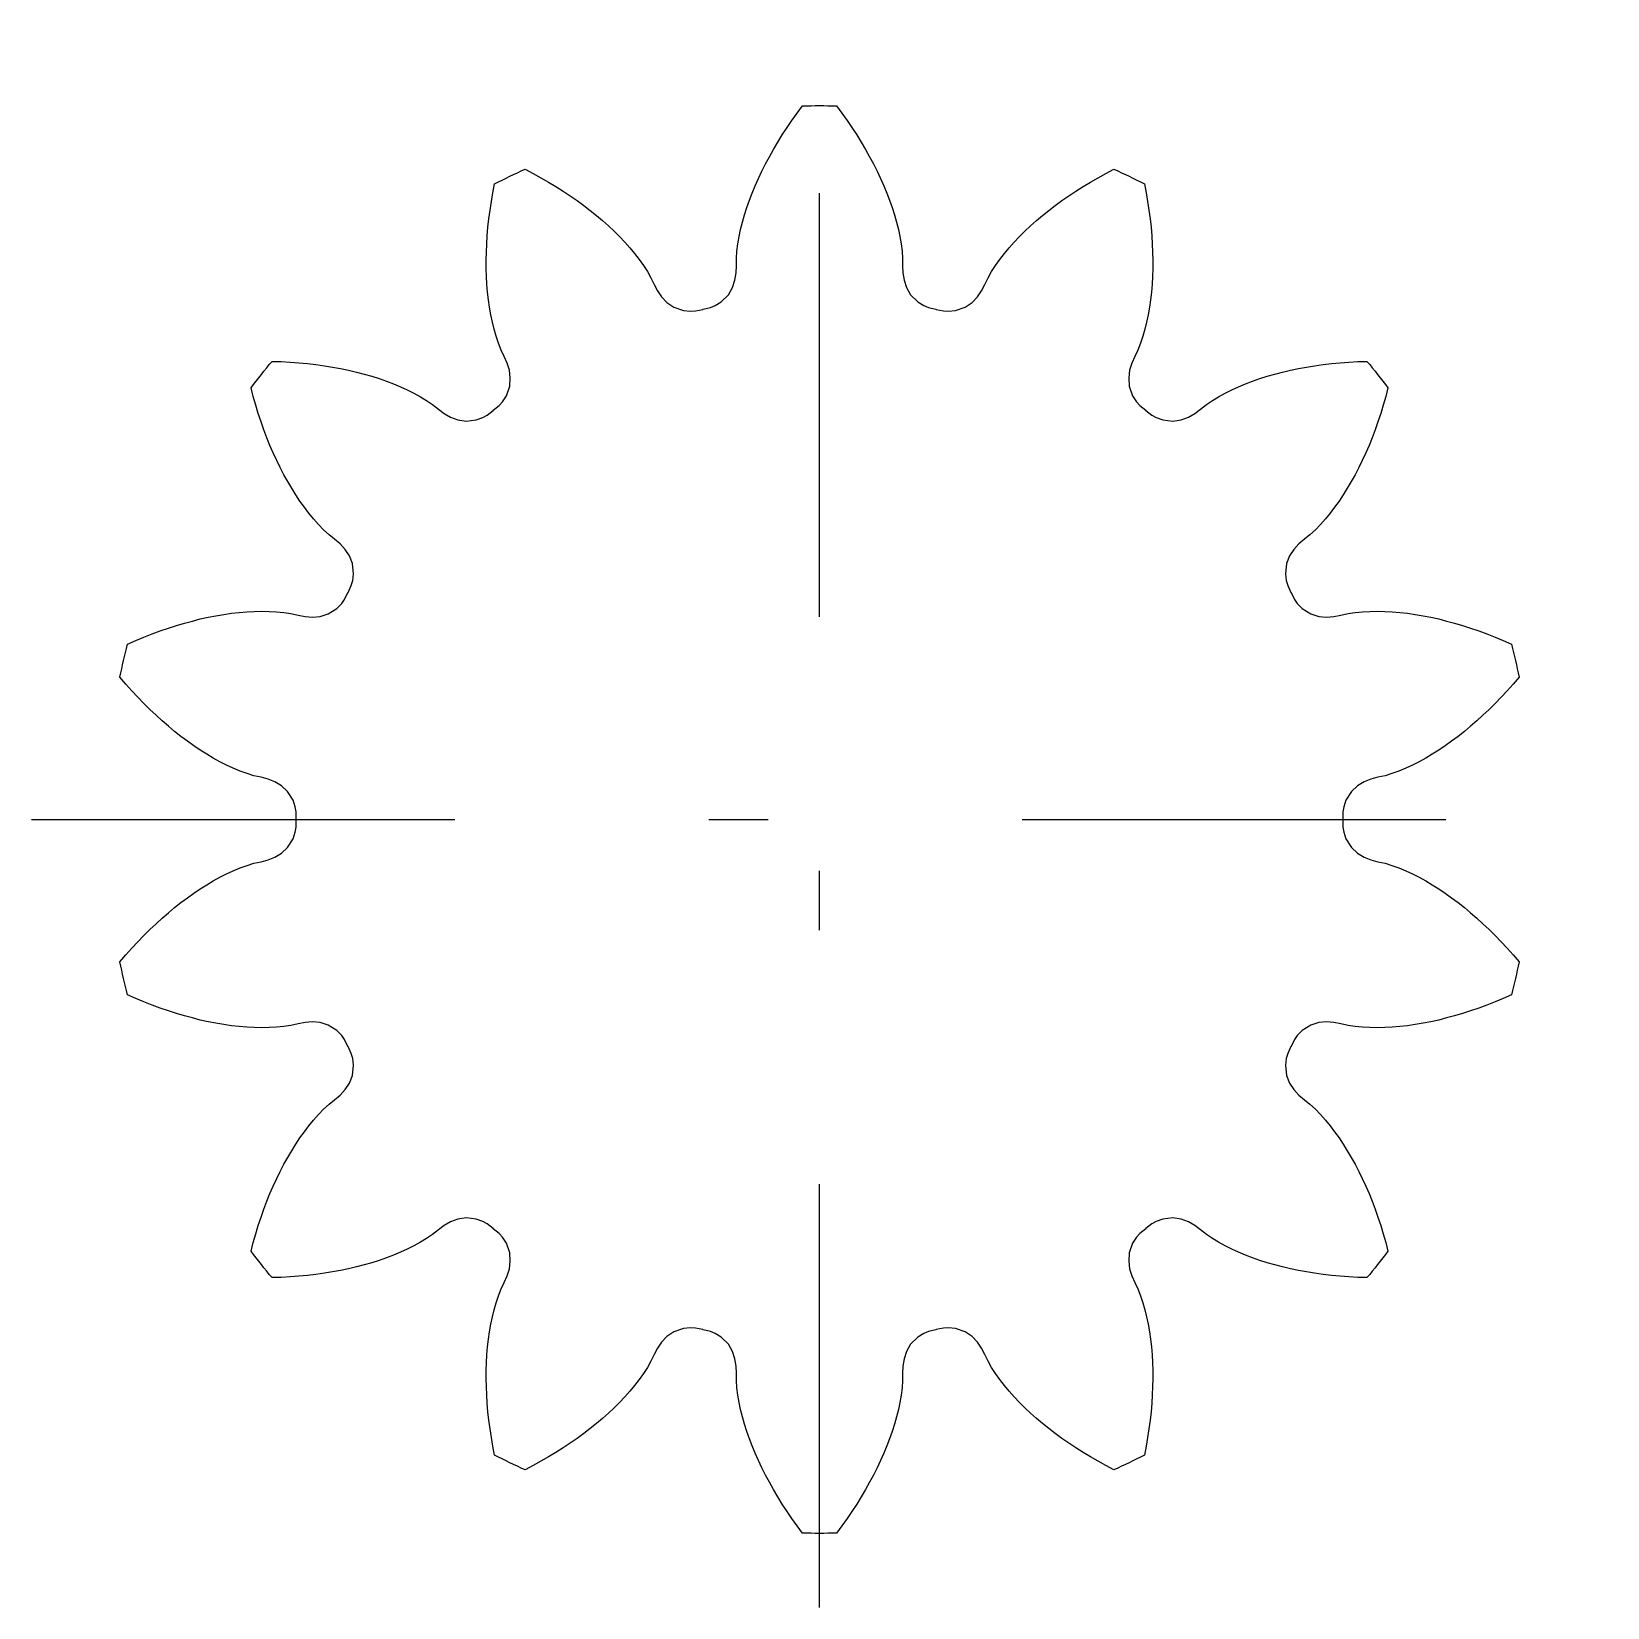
# Model space of a CAD drawing. Header units: metres. Extents: x -9.3 to 9.3, y -9.3 to 9.3.
import ezdxf

# ---------------------------------------------------------------- set-up
doc = ezdxf.new("R2010")
doc.units = ezdxf.units.M
doc.linetypes.add('MTC_DASHDOT', pattern=[11.7, 5, -3, 0.7, -3])
doc.linetypes.add('MTC_SOLID', pattern=[0])
doc.layers.add('MTC_AXIS', color=1, linetype='MTC_DASHDOT')
doc.layers.add('MTC_OUTLINE', color=7, linetype='MTC_SOLID')

msp = doc.modelspace()

# ---------------------------------------------------------------- linework, layer by layer
at = {"layer": 'MTC_AXIS'}
for p, q in [((0, -9.305), (0, 9.305)), ((-9.305, 0), (9.305, 0))]:
    msp.add_line(p, q, dxfattribs=at)
at = {"layer": 'MTC_OUTLINE'}
for p, q in [((-0.263, 8.342), (-0.199, 8.428)), ((-0.199, 8.428), (-0.149, 8.429)), ((-0.149, 8.429), (-0.1, 8.429)), ((-0.1, 8.429), (-0.05, 8.43)), ((-0.05, 8.43), (0, 8.43)), ((0, 8.43), (0.05, 8.43)), ((0.05, 8.43), (0.1, 8.429)), ((0.1, 8.429), (0.149, 8.429)), ((0.149, 8.429), (0.199, 8.428)), ((0.199, 8.428), (0.263, 8.342)), ((-0.383, 8.17), (-0.325, 8.256)), ((-0.325, 8.256), (-0.263, 8.342)), ((0.263, 8.342), (0.325, 8.256)), ((0.325, 8.256), (0.383, 8.17)), ((-0.493, 7.999), (-0.439, 8.084)), ((-0.439, 8.084), (-0.383, 8.17)), ((0.383, 8.17), (0.439, 8.084)), ((0.439, 8.084), (0.493, 7.999)), ((-0.638, 7.741), (-0.592, 7.827)), ((-0.592, 7.827), (-0.544, 7.913)), ((-0.544, 7.913), (-0.493, 7.999)), ((0.493, 7.999), (0.544, 7.913)), ((0.544, 7.913), (0.592, 7.827)), ((0.592, 7.827), (0.638, 7.741)), ((-3.613, 7.617), (-3.568, 7.638)), ((-3.568, 7.638), (-3.523, 7.659)), ((-3.523, 7.659), (-3.477, 7.679)), ((-3.477, 7.679), (-3.382, 7.63)), ((-0.722, 7.57), (-0.681, 7.655)), ((-0.681, 7.655), (-0.638, 7.741)), ((0.638, 7.741), (0.681, 7.655)), ((0.681, 7.655), (0.722, 7.57)), ((3.382, 7.63), (3.477, 7.679)), ((3.477, 7.679), (3.523, 7.659)), ((3.523, 7.659), (3.568, 7.638)), ((3.568, 7.638), (3.613, 7.617)), ((-3.857, 7.402), (-3.836, 7.507)), ((-3.836, 7.507), (-3.792, 7.529)), ((-3.792, 7.529), (-3.747, 7.551)), ((-3.747, 7.551), (-3.702, 7.573)), ((-3.702, 7.573), (-3.658, 7.595)), ((-3.658, 7.595), (-3.613, 7.617)), ((-3.382, 7.63), (-3.29, 7.579)), ((-3.29, 7.579), (-3.2, 7.527)), ((-3.2, 7.527), (-3.112, 7.474)), ((-3.112, 7.474), (-3.026, 7.42)), ((-0.795, 7.398), (-0.76, 7.484)), ((-0.76, 7.484), (-0.722, 7.57)), ((0.722, 7.57), (0.76, 7.484)), ((0.76, 7.484), (0.795, 7.398)), ((3.026, 7.42), (3.112, 7.474)), ((3.112, 7.474), (3.2, 7.527)), ((3.2, 7.527), (3.29, 7.579)), ((3.29, 7.579), (3.382, 7.63)), ((3.613, 7.617), (3.658, 7.595)), ((3.658, 7.595), (3.702, 7.573)), ((3.702, 7.573), (3.747, 7.551)), ((3.747, 7.551), (3.792, 7.529)), ((3.792, 7.529), (3.836, 7.507)), ((3.836, 7.507), (3.857, 7.402)), ((-3.89, 7.195), (-3.875, 7.298)), ((-3.875, 7.298), (-3.857, 7.402)), ((-3.026, 7.42), (-2.943, 7.365)), ((-2.943, 7.365), (-2.863, 7.309)), ((-2.863, 7.309), (-2.784, 7.251)), ((-0.858, 7.226), (-0.828, 7.312)), ((-0.828, 7.312), (-0.795, 7.398)), ((0.795, 7.398), (0.828, 7.312)), ((0.828, 7.312), (0.858, 7.226)), ((2.784, 7.251), (2.863, 7.309)), ((2.863, 7.309), (2.943, 7.365)), ((2.943, 7.365), (3.026, 7.42)), ((3.857, 7.402), (3.875, 7.298)), ((3.875, 7.298), (3.89, 7.195)), ((-3.915, 6.993), (-3.904, 7.093)), ((-3.904, 7.093), (-3.89, 7.195)), ((-2.784, 7.251), (-2.708, 7.193)), ((-2.708, 7.193), (-2.634, 7.133)), ((-2.634, 7.133), (-2.562, 7.072)), ((-2.562, 7.072), (-2.493, 7.01)), ((-0.91, 7.055), (-0.886, 7.141)), ((-0.886, 7.141), (-0.858, 7.226)), ((0.858, 7.226), (0.886, 7.141)), ((0.886, 7.141), (0.91, 7.055)), ((2.493, 7.01), (2.562, 7.072)), ((2.562, 7.072), (2.634, 7.133)), ((2.634, 7.133), (2.708, 7.193)), ((2.708, 7.193), (2.784, 7.251)), ((3.89, 7.195), (3.904, 7.093)), ((3.904, 7.093), (3.915, 6.993)), ((-3.929, 6.795), (-3.923, 6.893)), ((-3.923, 6.893), (-3.915, 6.993)), ((-2.493, 7.01), (-2.426, 6.947)), ((-2.426, 6.947), (-2.362, 6.883)), ((-0.95, 6.883), (-0.932, 6.969)), ((-0.932, 6.969), (-0.91, 7.055)), ((0.91, 7.055), (0.932, 6.969)), ((0.932, 6.969), (0.95, 6.883)), ((2.362, 6.883), (2.426, 6.947)), ((2.426, 6.947), (2.493, 7.01)), ((3.915, 6.993), (3.923, 6.893)), ((3.923, 6.893), (3.929, 6.795)), ((-3.933, 6.698), (-3.929, 6.795)), ((-2.362, 6.883), (-2.3, 6.818)), ((-2.3, 6.818), (-2.241, 6.751)), ((-2.241, 6.751), (-2.184, 6.683)), ((-0.982, 6.626), (-0.976, 6.712)), ((-0.976, 6.712), (-0.965, 6.797)), ((-0.965, 6.797), (-0.95, 6.883)), ((0.95, 6.883), (0.965, 6.797)), ((0.965, 6.797), (0.976, 6.712)), ((0.976, 6.712), (0.982, 6.626)), ((2.184, 6.683), (2.241, 6.751)), ((2.241, 6.751), (2.3, 6.818)), ((2.3, 6.818), (2.362, 6.883)), ((3.929, 6.795), (3.933, 6.698)), ((-3.935, 6.602), (-3.933, 6.698)), ((-3.935, 6.507), (-3.935, 6.602)), ((-2.184, 6.683), (-2.13, 6.614)), ((-2.13, 6.614), (-2.08, 6.543)), ((-2.08, 6.543), (-2.033, 6.47)), ((-0.985, 6.454), (-0.982, 6.54)), ((-0.982, 6.54), (-0.982, 6.626)), ((0.982, 6.626), (0.982, 6.54)), ((0.982, 6.54), (0.985, 6.454)), ((2.033, 6.47), (2.08, 6.543)), ((2.08, 6.543), (2.13, 6.614)), ((2.13, 6.614), (2.184, 6.683)), ((3.933, 6.698), (3.935, 6.602)), ((3.935, 6.602), (3.935, 6.507)), ((-3.932, 6.413), (-3.935, 6.507)), ((-3.927, 6.32), (-3.932, 6.413)), ((-2.033, 6.47), (-1.99, 6.396)), ((-1.99, 6.396), (-1.952, 6.318)), ((-1.027, 6.282), (-0.998, 6.368)), ((-0.998, 6.368), (-0.985, 6.454)), ((0.985, 6.454), (0.998, 6.368)), ((0.998, 6.368), (1.027, 6.282)), ((1.952, 6.318), (1.99, 6.396)), ((1.99, 6.396), (2.033, 6.47)), ((3.932, 6.413), (3.927, 6.32)), ((3.935, 6.507), (3.932, 6.413)), ((-3.919, 6.229), (-3.927, 6.32)), ((-3.909, 6.138), (-3.919, 6.229)), ((-1.952, 6.318), (-1.913, 6.242)), ((-1.913, 6.242), (-1.864, 6.171)), ((-1.864, 6.171), (-1.801, 6.106)), ((-1.161, 6.111), (-1.076, 6.197)), ((-1.076, 6.197), (-1.027, 6.282)), ((1.027, 6.282), (1.076, 6.197)), ((1.076, 6.197), (1.161, 6.111)), ((1.801, 6.106), (1.864, 6.171)), ((1.864, 6.171), (1.913, 6.242)), ((1.913, 6.242), (1.952, 6.318)), ((3.919, 6.229), (3.909, 6.138)), ((3.927, 6.32), (3.919, 6.229)), ((-3.896, 6.049), (-3.909, 6.138)), ((-3.881, 5.961), (-3.896, 6.049)), ((-3.863, 5.874), (-3.881, 5.961)), ((-1.801, 6.106), (-1.719, 6.05)), ((-1.719, 6.05), (-1.606, 6.009)), ((-1.606, 6.009), (-1.523, 6.001)), ((-1.523, 6.001), (-1.465, 6.006)), ((-1.465, 6.006), (-1.376, 6.024)), ((-1.376, 6.024), (-1.374, 6.025)), ((-1.374, 6.025), (-1.286, 6.047)), ((-1.286, 6.047), (-1.231, 6.068)), ((-1.231, 6.068), (-1.161, 6.111)), ((1.161, 6.111), (1.231, 6.068)), ((1.231, 6.068), (1.286, 6.047)), ((1.286, 6.047), (1.374, 6.025)), ((1.374, 6.025), (1.376, 6.024)), ((1.376, 6.024), (1.465, 6.006)), ((1.465, 6.006), (1.523, 6.001)), ((1.523, 6.001), (1.606, 6.009)), ((1.606, 6.009), (1.719, 6.05)), ((1.719, 6.05), (1.801, 6.106)), ((3.881, 5.961), (3.863, 5.874)), ((3.896, 6.049), (3.881, 5.961)), ((3.909, 6.138), (3.896, 6.049)), ((-3.842, 5.789), (-3.863, 5.874)), ((-3.819, 5.706), (-3.842, 5.789)), ((3.842, 5.789), (3.819, 5.706)), ((3.863, 5.874), (3.842, 5.789)), ((-3.791, 5.623), (-3.819, 5.706)), ((-3.76, 5.543), (-3.791, 5.623)), ((3.791, 5.623), (3.76, 5.543)), ((3.819, 5.706), (3.791, 5.623)), ((-6.497, 5.372), (-6.465, 5.41)), ((-6.465, 5.41), (-6.358, 5.407)), ((-6.358, 5.407), (-6.252, 5.401)), ((-6.252, 5.401), (-6.149, 5.394)), ((-3.723, 5.466), (-3.76, 5.543)), ((-3.687, 5.388), (-3.723, 5.466)), ((3.723, 5.466), (3.687, 5.388)), ((3.76, 5.543), (3.723, 5.466)), ((6.149, 5.394), (6.252, 5.401)), ((6.252, 5.401), (6.358, 5.407)), ((6.358, 5.407), (6.465, 5.41)), ((6.465, 5.41), (6.497, 5.372)), ((-6.652, 5.178), (-6.622, 5.217)), ((-6.622, 5.217), (-6.591, 5.256)), ((-6.591, 5.256), (-6.56, 5.295)), ((-6.56, 5.295), (-6.528, 5.333)), ((-6.528, 5.333), (-6.497, 5.372)), ((-6.149, 5.394), (-6.047, 5.384)), ((-6.047, 5.384), (-5.946, 5.372)), ((-5.946, 5.372), (-5.847, 5.359)), ((-5.847, 5.359), (-5.75, 5.343)), ((-5.75, 5.343), (-5.655, 5.325)), ((-5.655, 5.325), (-5.561, 5.306)), ((-5.561, 5.306), (-5.468, 5.284)), ((-5.468, 5.284), (-5.377, 5.26)), ((-5.377, 5.26), (-5.288, 5.234)), ((-5.288, 5.234), (-5.2, 5.207)), ((-3.662, 5.305), (-3.687, 5.388)), ((-3.651, 5.215), (-3.662, 5.305)), ((-3.658, 5.116), (-3.651, 5.215)), ((3.662, 5.305), (3.651, 5.215)), ((3.651, 5.215), (3.658, 5.116)), ((3.687, 5.388), (3.662, 5.305)), ((5.2, 5.207), (5.288, 5.234)), ((5.288, 5.234), (5.377, 5.26)), ((5.377, 5.26), (5.468, 5.284)), ((5.468, 5.284), (5.561, 5.306)), ((5.561, 5.306), (5.655, 5.325)), ((5.655, 5.325), (5.75, 5.343)), ((5.75, 5.343), (5.847, 5.359)), ((5.847, 5.359), (5.946, 5.372)), ((5.946, 5.372), (6.047, 5.384)), ((6.047, 5.384), (6.149, 5.394)), ((6.497, 5.372), (6.528, 5.333)), ((6.528, 5.333), (6.56, 5.295)), ((6.56, 5.295), (6.591, 5.256)), ((6.591, 5.256), (6.622, 5.217)), ((6.622, 5.217), (6.652, 5.178)), ((-6.713, 5.099), (-6.683, 5.138)), ((-6.686, 4.995), (-6.713, 5.099)), ((-6.683, 5.138), (-6.652, 5.178)), ((-5.2, 5.207), (-5.115, 5.177)), ((-5.115, 5.177), (-5.03, 5.145)), ((-5.03, 5.145), (-4.948, 5.11)), ((-4.948, 5.11), (-4.868, 5.074)), ((-4.868, 5.074), (-4.789, 5.034)), ((-4.789, 5.034), (-4.713, 4.992)), ((-3.697, 5.002), (-3.658, 5.116)), ((3.658, 5.116), (3.697, 5.002)), ((4.713, 4.992), (4.789, 5.034)), ((4.789, 5.034), (4.868, 5.074)), ((4.868, 5.074), (4.948, 5.11)), ((4.948, 5.11), (5.03, 5.145)), ((5.03, 5.145), (5.115, 5.177)), ((5.115, 5.177), (5.2, 5.207)), ((6.652, 5.178), (6.683, 5.138)), ((6.683, 5.138), (6.713, 5.099)), ((6.713, 5.099), (6.686, 4.995)), ((-6.657, 4.894), (-6.686, 4.995)), ((-6.627, 4.794), (-6.657, 4.894)), ((-4.713, 4.992), (-4.639, 4.947)), ((-4.639, 4.947), (-4.568, 4.899)), ((-4.568, 4.899), (-4.501, 4.846)), ((-4.501, 4.846), (-4.432, 4.794)), ((-3.852, 4.832), (-3.782, 4.89)), ((-3.782, 4.89), (-3.742, 4.933)), ((-3.742, 4.933), (-3.697, 5.002)), ((3.697, 5.002), (3.742, 4.933)), ((3.742, 4.933), (3.782, 4.89)), ((3.782, 4.89), (3.852, 4.832)), ((4.432, 4.794), (4.501, 4.846)), ((4.501, 4.846), (4.568, 4.899)), ((4.568, 4.899), (4.639, 4.947)), ((4.639, 4.947), (4.713, 4.992)), ((6.657, 4.894), (6.627, 4.794)), ((6.686, 4.995), (6.657, 4.894)), ((-6.595, 4.697), (-6.627, 4.794)), ((-6.561, 4.602), (-6.595, 4.697)), ((-4.432, 4.794), (-4.357, 4.751)), ((-4.357, 4.751), (-4.272, 4.72)), ((-4.272, 4.72), (-4.174, 4.705)), ((-4.174, 4.705), (-4.054, 4.718)), ((-4.054, 4.718), (-3.976, 4.746)), ((-3.976, 4.746), (-3.925, 4.775)), ((-3.925, 4.775), (-3.854, 4.831)), ((-3.854, 4.831), (-3.852, 4.832)), ((3.852, 4.832), (3.854, 4.831)), ((3.854, 4.831), (3.925, 4.775)), ((3.925, 4.775), (3.976, 4.746)), ((3.976, 4.746), (4.054, 4.718)), ((4.054, 4.718), (4.174, 4.705)), ((4.174, 4.705), (4.272, 4.72)), ((4.272, 4.72), (4.357, 4.751)), ((4.357, 4.751), (4.432, 4.794)), ((6.595, 4.697), (6.561, 4.602)), ((6.627, 4.794), (6.595, 4.697)), ((-6.525, 4.508), (-6.561, 4.602)), ((-6.489, 4.417), (-6.525, 4.508)), ((6.525, 4.508), (6.489, 4.417)), ((6.561, 4.602), (6.525, 4.508)), ((-6.45, 4.328), (-6.489, 4.417)), ((-6.41, 4.241), (-6.45, 4.328)), ((6.45, 4.328), (6.41, 4.241)), ((6.489, 4.417), (6.45, 4.328)), ((-6.368, 4.155), (-6.41, 4.241)), ((-6.325, 4.072), (-6.368, 4.155)), ((6.368, 4.155), (6.325, 4.072)), ((6.41, 4.241), (6.368, 4.155)), ((-6.28, 3.991), (-6.325, 4.072)), ((-6.233, 3.911), (-6.28, 3.991)), ((-6.185, 3.834), (-6.233, 3.911)), ((6.233, 3.911), (6.185, 3.834)), ((6.28, 3.991), (6.233, 3.911)), ((6.325, 4.072), (6.28, 3.991)), ((-6.135, 3.759), (-6.185, 3.834)), ((-6.083, 3.687), (-6.135, 3.759)), ((6.135, 3.759), (6.083, 3.687)), ((6.185, 3.834), (6.135, 3.759)), ((-6.03, 3.617), (-6.083, 3.687)), ((-5.974, 3.549), (-6.03, 3.617)), ((-5.916, 3.484), (-5.974, 3.549)), ((5.974, 3.549), (5.916, 3.484)), ((6.03, 3.617), (5.974, 3.549)), ((6.083, 3.687), (6.03, 3.617)), ((-5.856, 3.422), (-5.916, 3.484)), ((-5.792, 3.363), (-5.856, 3.422)), ((-5.726, 3.31), (-5.792, 3.363)), ((5.792, 3.363), (5.726, 3.31)), ((5.856, 3.422), (5.792, 3.363)), ((5.916, 3.484), (5.856, 3.422)), ((-5.66, 3.254), (-5.726, 3.31)), ((-5.601, 3.19), (-5.66, 3.254)), ((-5.552, 3.114), (-5.601, 3.19)), ((5.601, 3.19), (5.552, 3.114)), ((5.66, 3.254), (5.601, 3.19)), ((5.726, 3.31), (5.66, 3.254)), ((-5.516, 3.022), (-5.552, 3.114)), ((-5.501, 2.902), (-5.516, 3.022)), ((5.516, 3.022), (5.501, 2.902)), ((5.552, 3.114), (5.516, 3.022)), ((-5.529, 2.764), (-5.512, 2.821)), ((-5.512, 2.821), (-5.501, 2.902)), ((5.501, 2.902), (5.512, 2.821)), ((5.512, 2.821), (5.529, 2.764)), ((-5.609, 2.599), (-5.568, 2.68)), ((-5.568, 2.68), (-5.567, 2.682)), ((-5.567, 2.682), (-5.529, 2.764)), ((5.529, 2.764), (5.567, 2.682)), ((5.567, 2.682), (5.568, 2.68)), ((5.568, 2.68), (5.609, 2.599)), ((-7.127, 2.406), (-7.035, 2.422)), ((-7.035, 2.422), (-6.945, 2.435)), ((-6.945, 2.435), (-6.854, 2.445)), ((-6.854, 2.445), (-6.764, 2.453)), ((-6.764, 2.453), (-6.675, 2.457)), ((-6.675, 2.457), (-6.587, 2.459)), ((-6.587, 2.459), (-6.499, 2.458)), ((-6.499, 2.458), (-6.412, 2.453)), ((-6.412, 2.453), (-6.326, 2.445)), ((-6.326, 2.445), (-6.241, 2.432)), ((-6.241, 2.432), (-6.157, 2.413)), ((-5.897, 2.399), (-5.802, 2.428)), ((-5.802, 2.428), (-5.699, 2.492)), ((-5.699, 2.492), (-5.642, 2.551)), ((-5.642, 2.551), (-5.609, 2.599)), ((5.609, 2.599), (5.642, 2.551)), ((5.642, 2.551), (5.699, 2.492)), ((5.699, 2.492), (5.802, 2.428)), ((5.802, 2.428), (5.897, 2.399)), ((6.157, 2.413), (6.241, 2.432)), ((6.241, 2.432), (6.326, 2.445)), ((6.326, 2.445), (6.412, 2.453)), ((6.412, 2.453), (6.499, 2.458)), ((6.499, 2.458), (6.587, 2.459)), ((6.587, 2.459), (6.675, 2.457)), ((6.675, 2.457), (6.764, 2.453)), ((6.764, 2.453), (6.854, 2.445)), ((6.854, 2.445), (6.945, 2.435)), ((6.945, 2.435), (7.035, 2.422)), ((7.035, 2.422), (7.127, 2.406)), ((-7.784, 2.227), (-7.688, 2.26)), ((-7.688, 2.26), (-7.593, 2.291)), ((-7.593, 2.291), (-7.499, 2.319)), ((-7.499, 2.319), (-7.405, 2.344)), ((-7.405, 2.344), (-7.312, 2.368)), ((-7.312, 2.368), (-7.219, 2.388)), ((-7.219, 2.388), (-7.127, 2.406)), ((-6.157, 2.413), (-6.073, 2.396)), ((-6.073, 2.396), (-5.987, 2.39)), ((-5.987, 2.39), (-5.897, 2.399)), ((5.897, 2.399), (5.987, 2.39)), ((5.987, 2.39), (6.073, 2.396)), ((6.073, 2.396), (6.157, 2.413)), ((7.127, 2.406), (7.219, 2.388)), ((7.219, 2.388), (7.312, 2.368)), ((7.312, 2.368), (7.405, 2.344)), ((7.405, 2.344), (7.499, 2.319)), ((7.499, 2.319), (7.593, 2.291)), ((7.593, 2.291), (7.688, 2.26)), ((7.688, 2.26), (7.784, 2.227)), ((-8.184, 2.021), (-8.172, 2.069)), ((-8.172, 2.069), (-8.074, 2.113)), ((-8.074, 2.113), (-7.977, 2.154)), ((-7.977, 2.154), (-7.88, 2.192)), ((-7.88, 2.192), (-7.784, 2.227)), ((7.784, 2.227), (7.88, 2.192)), ((7.88, 2.192), (7.977, 2.154)), ((7.977, 2.154), (8.074, 2.113)), ((8.074, 2.113), (8.172, 2.069)), ((8.172, 2.069), (8.184, 2.021)), ((-8.23, 1.827), (-8.219, 1.876)), ((-8.219, 1.876), (-8.207, 1.924)), ((-8.207, 1.924), (-8.196, 1.973)), ((-8.196, 1.973), (-8.184, 2.021)), ((8.184, 2.021), (8.196, 1.973)), ((8.196, 1.973), (8.207, 1.924)), ((8.207, 1.924), (8.219, 1.876)), ((8.219, 1.876), (8.23, 1.827)), ((-8.261, 1.681), (-8.251, 1.73)), ((-8.191, 1.6), (-8.261, 1.681)), ((-8.251, 1.73), (-8.24, 1.779)), ((-8.24, 1.779), (-8.23, 1.827)), ((8.261, 1.681), (8.191, 1.6)), ((8.23, 1.827), (8.24, 1.779)), ((8.24, 1.779), (8.251, 1.73)), ((8.251, 1.73), (8.261, 1.681)), ((-8.121, 1.521), (-8.191, 1.6)), ((-8.051, 1.444), (-8.121, 1.521)), ((8.121, 1.521), (8.051, 1.444)), ((8.191, 1.6), (8.121, 1.521)), ((-7.979, 1.371), (-8.051, 1.444)), ((-7.908, 1.299), (-7.979, 1.371)), ((7.979, 1.371), (7.908, 1.299)), ((8.051, 1.444), (7.979, 1.371)), ((-7.835, 1.231), (-7.908, 1.299)), ((-7.763, 1.164), (-7.835, 1.231)), ((-7.689, 1.101), (-7.763, 1.164)), ((7.763, 1.164), (7.689, 1.101)), ((7.835, 1.231), (7.763, 1.164)), ((7.908, 1.299), (7.835, 1.231)), ((-7.615, 1.039), (-7.689, 1.101)), ((-7.54, 0.981), (-7.615, 1.039)), ((-7.465, 0.924), (-7.54, 0.981)), ((7.54, 0.981), (7.465, 0.924)), ((7.615, 1.039), (7.54, 0.981)), ((7.689, 1.101), (7.615, 1.039)), ((-7.389, 0.871), (-7.465, 0.924)), ((-7.313, 0.82), (-7.389, 0.871)), ((-7.236, 0.771), (-7.313, 0.82)), ((-7.159, 0.725), (-7.236, 0.771)), ((7.236, 0.771), (7.159, 0.725)), ((7.313, 0.82), (7.236, 0.771)), ((7.389, 0.871), (7.313, 0.82)), ((7.465, 0.924), (7.389, 0.871)), ((-7.08, 0.682), (-7.159, 0.725)), ((-7.002, 0.642), (-7.08, 0.682)), ((-6.922, 0.605), (-7.002, 0.642)), ((-6.842, 0.572), (-6.922, 0.605)), ((-6.76, 0.542), (-6.842, 0.572)), ((6.842, 0.572), (6.76, 0.542)), ((6.922, 0.605), (6.842, 0.572)), ((7.002, 0.642), (6.922, 0.605)), ((7.08, 0.682), (7.002, 0.642)), ((7.159, 0.725), (7.08, 0.682)), ((-6.678, 0.517), (-6.76, 0.542)), ((-6.595, 0.498), (-6.678, 0.517)), ((-6.511, 0.476), (-6.595, 0.498)), ((-6.431, 0.444), (-6.511, 0.476)), ((-6.353, 0.397), (-6.431, 0.444)), ((-6.281, 0.33), (-6.353, 0.397)), ((6.353, 0.397), (6.281, 0.33)), ((6.431, 0.444), (6.353, 0.397)), ((6.511, 0.476), (6.431, 0.444)), ((6.595, 0.498), (6.511, 0.476)), ((6.678, 0.517), (6.595, 0.498)), ((6.76, 0.542), (6.678, 0.517)), ((-6.216, 0.228), (-6.281, 0.33)), ((-6.19, 0.15), (-6.216, 0.228)), ((6.216, 0.228), (6.19, 0.15)), ((6.281, 0.33), (6.216, 0.228)), ((-6.181, 0.092), (-6.19, 0.15)), ((-6.18, 0.001), (-6.181, 0.092)), ((-6.18, -0.001), (-6.18, 0.001)), ((6.181, 0.092), (6.18, 0.001)), ((6.18, 0.001), (6.18, -0.001)), ((6.19, 0.15), (6.181, 0.092)), ((-6.216, -0.228), (-6.19, -0.15)), ((-6.19, -0.15), (-6.181, -0.092)), ((-6.181, -0.092), (-6.18, -0.001)), ((6.18, -0.001), (6.181, -0.092)), ((6.181, -0.092), (6.19, -0.15)), ((6.19, -0.15), (6.216, -0.228)), ((-6.353, -0.397), (-6.281, -0.33)), ((-6.281, -0.33), (-6.216, -0.228)), ((6.216, -0.228), (6.281, -0.33)), ((6.281, -0.33), (6.353, -0.397)), ((-6.842, -0.572), (-6.76, -0.542)), ((-6.76, -0.542), (-6.678, -0.517)), ((-6.678, -0.517), (-6.595, -0.498)), ((-6.595, -0.498), (-6.511, -0.476)), ((-6.511, -0.476), (-6.431, -0.444)), ((-6.431, -0.444), (-6.353, -0.397)), ((6.353, -0.397), (6.431, -0.444)), ((6.431, -0.444), (6.511, -0.476)), ((6.511, -0.476), (6.595, -0.498)), ((6.595, -0.498), (6.678, -0.517)), ((6.678, -0.517), (6.76, -0.542)), ((6.76, -0.542), (6.842, -0.572)), ((-7.236, -0.771), (-7.159, -0.725)), ((-7.159, -0.725), (-7.08, -0.682)), ((-7.08, -0.682), (-7.002, -0.642)), ((-7.002, -0.642), (-6.922, -0.605)), ((-6.922, -0.605), (-6.842, -0.572)), ((6.842, -0.572), (6.922, -0.605)), ((6.922, -0.605), (7.002, -0.642)), ((7.002, -0.642), (7.08, -0.682)), ((7.08, -0.682), (7.159, -0.725)), ((7.159, -0.725), (7.236, -0.771)), ((-7.54, -0.981), (-7.465, -0.924)), ((-7.465, -0.924), (-7.389, -0.871)), ((-7.389, -0.871), (-7.313, -0.82)), ((-7.313, -0.82), (-7.236, -0.771)), ((7.236, -0.771), (7.313, -0.82)), ((7.313, -0.82), (7.389, -0.871)), ((7.389, -0.871), (7.465, -0.924)), ((7.465, -0.924), (7.54, -0.981)), ((-7.763, -1.164), (-7.689, -1.101)), ((-7.689, -1.101), (-7.615, -1.039)), ((-7.615, -1.039), (-7.54, -0.981)), ((7.54, -0.981), (7.615, -1.039)), ((7.615, -1.039), (7.689, -1.101)), ((7.689, -1.101), (7.763, -1.164)), ((-7.979, -1.371), (-7.908, -1.299)), ((-7.908, -1.299), (-7.835, -1.231)), ((-7.835, -1.231), (-7.763, -1.164)), ((7.763, -1.164), (7.835, -1.231)), ((7.835, -1.231), (7.908, -1.299)), ((7.908, -1.299), (7.979, -1.371)), ((-8.121, -1.521), (-8.051, -1.444)), ((-8.051, -1.444), (-7.979, -1.371)), ((7.979, -1.371), (8.051, -1.444)), ((8.051, -1.444), (8.121, -1.521)), ((-8.261, -1.681), (-8.191, -1.6)), ((-8.191, -1.6), (-8.121, -1.521)), ((8.121, -1.521), (8.191, -1.6)), ((8.191, -1.6), (8.261, -1.681)), ((-8.251, -1.73), (-8.261, -1.681)), ((-8.24, -1.779), (-8.251, -1.73)), ((-8.23, -1.827), (-8.24, -1.779)), ((-8.219, -1.876), (-8.23, -1.827)), ((8.23, -1.827), (8.219, -1.876)), ((8.24, -1.779), (8.23, -1.827)), ((8.251, -1.73), (8.24, -1.779)), ((8.261, -1.681), (8.251, -1.73)), ((-8.207, -1.924), (-8.219, -1.876)), ((-8.196, -1.973), (-8.207, -1.924)), ((-8.184, -2.021), (-8.196, -1.973)), ((-8.172, -2.069), (-8.184, -2.021)), ((8.184, -2.021), (8.172, -2.069)), ((8.196, -1.973), (8.184, -2.021)), ((8.207, -1.924), (8.196, -1.973)), ((8.219, -1.876), (8.207, -1.924)), ((-8.074, -2.113), (-8.172, -2.069)), ((-7.977, -2.154), (-8.074, -2.113)), ((-7.88, -2.192), (-7.977, -2.154)), ((-7.784, -2.227), (-7.88, -2.192)), ((-7.688, -2.26), (-7.784, -2.227)), ((7.784, -2.227), (7.688, -2.26)), ((7.88, -2.192), (7.784, -2.227)), ((7.977, -2.154), (7.88, -2.192)), ((8.074, -2.113), (7.977, -2.154)), ((8.172, -2.069), (8.074, -2.113)), ((-7.593, -2.291), (-7.688, -2.26)), ((-7.499, -2.319), (-7.593, -2.291)), ((-7.405, -2.344), (-7.499, -2.319)), ((-7.312, -2.368), (-7.405, -2.344)), ((-7.219, -2.388), (-7.312, -2.368)), ((-7.127, -2.406), (-7.219, -2.388)), ((-7.035, -2.422), (-7.127, -2.406)), ((-6.157, -2.413), (-6.241, -2.432)), ((-6.073, -2.396), (-6.157, -2.413)), ((-5.987, -2.39), (-6.073, -2.396)), ((-5.897, -2.399), (-5.987, -2.39)), ((-5.802, -2.428), (-5.897, -2.399)), ((5.897, -2.399), (5.802, -2.428)), ((5.987, -2.39), (5.897, -2.399)), ((6.073, -2.396), (5.987, -2.39)), ((6.157, -2.413), (6.073, -2.396)), ((6.241, -2.432), (6.157, -2.413)), ((7.127, -2.406), (7.035, -2.422)), ((7.219, -2.388), (7.127, -2.406)), ((7.312, -2.368), (7.219, -2.388)), ((7.405, -2.344), (7.312, -2.368)), ((7.499, -2.319), (7.405, -2.344)), ((7.593, -2.291), (7.499, -2.319)), ((7.688, -2.26), (7.593, -2.291)), ((-6.945, -2.435), (-7.035, -2.422)), ((-6.854, -2.445), (-6.945, -2.435)), ((-6.764, -2.453), (-6.854, -2.445)), ((-6.675, -2.457), (-6.764, -2.453)), ((-6.587, -2.459), (-6.675, -2.457)), ((-6.499, -2.458), (-6.587, -2.459)), ((-6.412, -2.453), (-6.499, -2.458)), ((-6.326, -2.445), (-6.412, -2.453)), ((-6.241, -2.432), (-6.326, -2.445)), ((-5.699, -2.492), (-5.802, -2.428)), ((-5.642, -2.551), (-5.699, -2.492)), ((-5.609, -2.599), (-5.642, -2.551)), ((-5.568, -2.68), (-5.609, -2.599)), ((5.609, -2.599), (5.568, -2.68)), ((5.642, -2.551), (5.609, -2.599)), ((5.699, -2.492), (5.642, -2.551)), ((5.802, -2.428), (5.699, -2.492)), ((6.326, -2.445), (6.241, -2.432)), ((6.412, -2.453), (6.326, -2.445)), ((6.499, -2.458), (6.412, -2.453)), ((6.587, -2.459), (6.499, -2.458)), ((6.675, -2.457), (6.587, -2.459)), ((6.764, -2.453), (6.675, -2.457)), ((6.854, -2.445), (6.764, -2.453)), ((6.945, -2.435), (6.854, -2.445)), ((7.035, -2.422), (6.945, -2.435)), ((-5.567, -2.682), (-5.568, -2.68)), ((-5.529, -2.764), (-5.567, -2.682)), ((-5.512, -2.821), (-5.529, -2.764)), ((5.529, -2.764), (5.512, -2.821)), ((5.567, -2.682), (5.529, -2.764)), ((5.568, -2.68), (5.567, -2.682)), ((-5.516, -3.022), (-5.501, -2.902)), ((-5.501, -2.902), (-5.512, -2.821)), ((5.512, -2.821), (5.501, -2.902)), ((5.501, -2.902), (5.516, -3.022)), ((-5.601, -3.19), (-5.552, -3.114)), ((-5.552, -3.114), (-5.516, -3.022)), ((5.516, -3.022), (5.552, -3.114)), ((5.552, -3.114), (5.601, -3.19)), ((-5.792, -3.363), (-5.726, -3.31)), ((-5.726, -3.31), (-5.66, -3.254)), ((-5.66, -3.254), (-5.601, -3.19)), ((5.601, -3.19), (5.66, -3.254)), ((5.66, -3.254), (5.726, -3.31)), ((5.726, -3.31), (5.792, -3.363)), ((-5.974, -3.549), (-5.916, -3.484)), ((-5.916, -3.484), (-5.856, -3.422)), ((-5.856, -3.422), (-5.792, -3.363)), ((5.792, -3.363), (5.856, -3.422)), ((5.856, -3.422), (5.916, -3.484)), ((5.916, -3.484), (5.974, -3.549)), ((-6.135, -3.759), (-6.083, -3.687)), ((-6.083, -3.687), (-6.03, -3.617)), ((-6.03, -3.617), (-5.974, -3.549)), ((5.974, -3.549), (6.03, -3.617)), ((6.03, -3.617), (6.083, -3.687)), ((6.083, -3.687), (6.135, -3.759)), ((-6.233, -3.911), (-6.185, -3.834)), ((-6.185, -3.834), (-6.135, -3.759)), ((6.135, -3.759), (6.185, -3.834)), ((6.185, -3.834), (6.233, -3.911)), ((-6.368, -4.155), (-6.325, -4.072)), ((-6.325, -4.072), (-6.28, -3.991)), ((-6.28, -3.991), (-6.233, -3.911)), ((6.233, -3.911), (6.28, -3.991)), ((6.28, -3.991), (6.325, -4.072)), ((6.325, -4.072), (6.368, -4.155)), ((-6.45, -4.328), (-6.41, -4.241)), ((-6.41, -4.241), (-6.368, -4.155)), ((6.368, -4.155), (6.41, -4.241)), ((6.41, -4.241), (6.45, -4.328)), ((-6.525, -4.508), (-6.489, -4.417)), ((-6.489, -4.417), (-6.45, -4.328)), ((6.45, -4.328), (6.489, -4.417)), ((6.489, -4.417), (6.525, -4.508)), ((-6.595, -4.697), (-6.561, -4.602)), ((-6.561, -4.602), (-6.525, -4.508)), ((6.525, -4.508), (6.561, -4.602)), ((6.561, -4.602), (6.595, -4.697)), ((-6.657, -4.894), (-6.627, -4.794)), ((-6.627, -4.794), (-6.595, -4.697)), ((-4.432, -4.794), (-4.501, -4.846)), ((-4.357, -4.751), (-4.432, -4.794)), ((-4.272, -4.72), (-4.357, -4.751)), ((-4.174, -4.705), (-4.272, -4.72)), ((-4.054, -4.718), (-4.174, -4.705)), ((-3.976, -4.746), (-4.054, -4.718)), ((-3.925, -4.775), (-3.976, -4.746)), ((-3.854, -4.831), (-3.925, -4.775)), ((-3.852, -4.832), (-3.854, -4.831)), ((-3.782, -4.89), (-3.852, -4.832)), ((3.852, -4.832), (3.782, -4.89)), ((3.854, -4.831), (3.852, -4.832)), ((3.925, -4.775), (3.854, -4.831)), ((3.976, -4.746), (3.925, -4.775)), ((4.054, -4.718), (3.976, -4.746)), ((4.174, -4.705), (4.054, -4.718)), ((4.272, -4.72), (4.174, -4.705)), ((4.357, -4.751), (4.272, -4.72)), ((4.432, -4.794), (4.357, -4.751)), ((4.501, -4.846), (4.432, -4.794)), ((6.595, -4.697), (6.627, -4.794)), ((6.627, -4.794), (6.657, -4.894)), ((-6.713, -5.099), (-6.686, -4.995)), ((-6.686, -4.995), (-6.657, -4.894)), ((-4.713, -4.992), (-4.789, -5.034)), ((-4.639, -4.947), (-4.713, -4.992)), ((-4.568, -4.899), (-4.639, -4.947)), ((-4.501, -4.846), (-4.568, -4.899)), ((-3.742, -4.933), (-3.782, -4.89)), ((-3.697, -5.002), (-3.742, -4.933)), ((-3.658, -5.116), (-3.697, -5.002)), ((3.697, -5.002), (3.658, -5.116)), ((3.742, -4.933), (3.697, -5.002)), ((3.782, -4.89), (3.742, -4.933)), ((4.568, -4.899), (4.501, -4.846)), ((4.639, -4.947), (4.568, -4.899)), ((4.713, -4.992), (4.639, -4.947)), ((4.789, -5.034), (4.713, -4.992)), ((6.657, -4.894), (6.686, -4.995)), ((6.686, -4.995), (6.713, -5.099)), ((-6.683, -5.138), (-6.713, -5.099)), ((-6.652, -5.178), (-6.683, -5.138)), ((-6.622, -5.217), (-6.652, -5.178)), ((-5.2, -5.207), (-5.288, -5.234)), ((-5.115, -5.177), (-5.2, -5.207)), ((-5.03, -5.145), (-5.115, -5.177)), ((-4.948, -5.11), (-5.03, -5.145)), ((-4.868, -5.074), (-4.948, -5.11)), ((-4.789, -5.034), (-4.868, -5.074)), ((-3.651, -5.215), (-3.658, -5.116)), ((3.658, -5.116), (3.651, -5.215)), ((4.868, -5.074), (4.789, -5.034)), ((4.948, -5.11), (4.868, -5.074)), ((5.03, -5.145), (4.948, -5.11)), ((5.115, -5.177), (5.03, -5.145)), ((5.2, -5.207), (5.115, -5.177)), ((5.288, -5.234), (5.2, -5.207)), ((6.652, -5.178), (6.622, -5.217)), ((6.683, -5.138), (6.652, -5.178)), ((6.713, -5.099), (6.683, -5.138)), ((-6.591, -5.256), (-6.622, -5.217)), ((-6.56, -5.295), (-6.591, -5.256)), ((-6.528, -5.333), (-6.56, -5.295)), ((-6.497, -5.372), (-6.528, -5.333)), ((-6.465, -5.41), (-6.497, -5.372)), ((-6.149, -5.394), (-6.252, -5.401)), ((-6.047, -5.384), (-6.149, -5.394)), ((-5.946, -5.372), (-6.047, -5.384)), ((-5.847, -5.359), (-5.946, -5.372)), ((-5.75, -5.343), (-5.847, -5.359)), ((-5.655, -5.325), (-5.75, -5.343)), ((-5.561, -5.306), (-5.655, -5.325)), ((-5.468, -5.284), (-5.561, -5.306)), ((-5.377, -5.26), (-5.468, -5.284)), ((-5.288, -5.234), (-5.377, -5.26)), ((-3.723, -5.466), (-3.687, -5.388)), ((-3.687, -5.388), (-3.662, -5.305)), ((-3.662, -5.305), (-3.651, -5.215)), ((3.651, -5.215), (3.662, -5.305)), ((3.662, -5.305), (3.687, -5.388)), ((3.687, -5.388), (3.723, -5.466)), ((5.377, -5.26), (5.288, -5.234)), ((5.468, -5.284), (5.377, -5.26)), ((5.561, -5.306), (5.468, -5.284)), ((5.655, -5.325), (5.561, -5.306)), ((5.75, -5.343), (5.655, -5.325)), ((5.847, -5.359), (5.75, -5.343)), ((5.946, -5.372), (5.847, -5.359)), ((6.047, -5.384), (5.946, -5.372)), ((6.149, -5.394), (6.047, -5.384)), ((6.252, -5.401), (6.149, -5.394)), ((6.497, -5.372), (6.465, -5.41)), ((6.528, -5.333), (6.497, -5.372)), ((6.56, -5.295), (6.528, -5.333)), ((6.591, -5.256), (6.56, -5.295)), ((6.622, -5.217), (6.591, -5.256)), ((-6.358, -5.407), (-6.465, -5.41)), ((-6.252, -5.401), (-6.358, -5.407)), ((-3.791, -5.623), (-3.76, -5.543)), ((-3.76, -5.543), (-3.723, -5.466)), ((3.723, -5.466), (3.76, -5.543)), ((3.76, -5.543), (3.791, -5.623)), ((6.358, -5.407), (6.252, -5.401)), ((6.465, -5.41), (6.358, -5.407)), ((-3.842, -5.789), (-3.819, -5.706)), ((-3.819, -5.706), (-3.791, -5.623)), ((3.791, -5.623), (3.819, -5.706)), ((3.819, -5.706), (3.842, -5.789)), ((-3.881, -5.961), (-3.863, -5.874)), ((-3.863, -5.874), (-3.842, -5.789)), ((3.842, -5.789), (3.863, -5.874)), ((3.863, -5.874), (3.881, -5.961)), ((-3.919, -6.229), (-3.909, -6.138)), ((-3.909, -6.138), (-3.896, -6.049)), ((-3.896, -6.049), (-3.881, -5.961)), ((-1.801, -6.106), (-1.864, -6.171)), ((-1.719, -6.05), (-1.801, -6.106)), ((-1.606, -6.009), (-1.719, -6.05)), ((-1.523, -6.001), (-1.606, -6.009)), ((-1.465, -6.006), (-1.523, -6.001)), ((-1.376, -6.024), (-1.465, -6.006)), ((-1.374, -6.025), (-1.376, -6.024)), ((-1.286, -6.047), (-1.374, -6.025)), ((-1.231, -6.068), (-1.286, -6.047)), ((-1.161, -6.111), (-1.231, -6.068)), ((-1.076, -6.197), (-1.161, -6.111)), ((1.161, -6.111), (1.076, -6.197)), ((1.231, -6.068), (1.161, -6.111)), ((1.286, -6.047), (1.231, -6.068)), ((1.374, -6.025), (1.286, -6.047)), ((1.376, -6.024), (1.374, -6.025)), ((1.465, -6.006), (1.376, -6.024)), ((1.523, -6.001), (1.465, -6.006)), ((1.606, -6.009), (1.523, -6.001)), ((1.719, -6.05), (1.606, -6.009)), ((1.801, -6.106), (1.719, -6.05)), ((1.864, -6.171), (1.801, -6.106)), ((3.881, -5.961), (3.896, -6.049)), ((3.896, -6.049), (3.909, -6.138)), ((3.909, -6.138), (3.919, -6.229)), ((-3.932, -6.413), (-3.927, -6.32)), ((-3.927, -6.32), (-3.919, -6.229)), ((-1.952, -6.318), (-1.99, -6.396)), ((-1.913, -6.242), (-1.952, -6.318)), ((-1.864, -6.171), (-1.913, -6.242)), ((-1.027, -6.282), (-1.076, -6.197)), ((-0.998, -6.368), (-1.027, -6.282)), ((1.027, -6.282), (0.998, -6.368)), ((1.076, -6.197), (1.027, -6.282)), ((1.913, -6.242), (1.864, -6.171)), ((1.952, -6.318), (1.913, -6.242)), ((1.99, -6.396), (1.952, -6.318)), ((3.919, -6.229), (3.927, -6.32)), ((3.927, -6.32), (3.932, -6.413)), ((-3.935, -6.507), (-3.932, -6.413)), ((-3.935, -6.602), (-3.935, -6.507)), ((-2.033, -6.47), (-2.08, -6.543)), ((-1.99, -6.396), (-2.033, -6.47)), ((-0.985, -6.454), (-0.998, -6.368)), ((-0.982, -6.54), (-0.985, -6.454)), ((0.985, -6.454), (0.982, -6.54)), ((0.998, -6.368), (0.985, -6.454)), ((2.033, -6.47), (1.99, -6.396)), ((2.08, -6.543), (2.033, -6.47)), ((3.932, -6.413), (3.935, -6.507)), ((3.935, -6.507), (3.935, -6.602)), ((-3.933, -6.698), (-3.935, -6.602)), ((-3.929, -6.795), (-3.933, -6.698)), ((-2.184, -6.683), (-2.241, -6.751)), ((-2.13, -6.614), (-2.184, -6.683)), ((-2.08, -6.543), (-2.13, -6.614)), ((-0.982, -6.626), (-0.982, -6.54)), ((-0.976, -6.712), (-0.982, -6.626)), ((0.982, -6.626), (0.976, -6.712)), ((0.982, -6.54), (0.982, -6.626)), ((2.13, -6.614), (2.08, -6.543)), ((2.184, -6.683), (2.13, -6.614)), ((2.241, -6.751), (2.184, -6.683)), ((3.933, -6.698), (3.929, -6.795)), ((3.935, -6.602), (3.933, -6.698)), ((-3.923, -6.893), (-3.929, -6.795)), ((-2.362, -6.883), (-2.426, -6.947)), ((-2.3, -6.818), (-2.362, -6.883)), ((-2.241, -6.751), (-2.3, -6.818)), ((-0.965, -6.797), (-0.976, -6.712)), ((-0.95, -6.883), (-0.965, -6.797)), ((-0.932, -6.969), (-0.95, -6.883)), ((0.95, -6.883), (0.932, -6.969)), ((0.965, -6.797), (0.95, -6.883)), ((0.976, -6.712), (0.965, -6.797)), ((2.3, -6.818), (2.241, -6.751)), ((2.362, -6.883), (2.3, -6.818)), ((2.426, -6.947), (2.362, -6.883)), ((3.929, -6.795), (3.923, -6.893)), ((-3.915, -6.993), (-3.923, -6.893)), ((-3.904, -7.093), (-3.915, -6.993)), ((-2.493, -7.01), (-2.562, -7.072)), ((-2.426, -6.947), (-2.493, -7.01)), ((-0.91, -7.055), (-0.932, -6.969)), ((-0.886, -7.141), (-0.91, -7.055)), ((0.91, -7.055), (0.886, -7.141)), ((0.932, -6.969), (0.91, -7.055)), ((2.493, -7.01), (2.426, -6.947)), ((2.562, -7.072), (2.493, -7.01)), ((3.915, -6.993), (3.904, -7.093)), ((3.923, -6.893), (3.915, -6.993)), ((-3.89, -7.195), (-3.904, -7.093)), ((-3.875, -7.298), (-3.89, -7.195)), ((-2.784, -7.251), (-2.863, -7.309)), ((-2.708, -7.193), (-2.784, -7.251)), ((-2.634, -7.133), (-2.708, -7.193)), ((-2.562, -7.072), (-2.634, -7.133)), ((-0.858, -7.226), (-0.886, -7.141)), ((-0.828, -7.312), (-0.858, -7.226)), ((0.858, -7.226), (0.828, -7.312)), ((0.886, -7.141), (0.858, -7.226)), ((2.634, -7.133), (2.562, -7.072)), ((2.708, -7.193), (2.634, -7.133)), ((2.784, -7.251), (2.708, -7.193)), ((2.863, -7.309), (2.784, -7.251)), ((3.89, -7.195), (3.875, -7.298)), ((3.904, -7.093), (3.89, -7.195)), ((-3.857, -7.402), (-3.875, -7.298)), ((-3.836, -7.507), (-3.857, -7.402)), ((-3.026, -7.42), (-3.112, -7.474)), ((-2.943, -7.365), (-3.026, -7.42)), ((-2.863, -7.309), (-2.943, -7.365)), ((-0.795, -7.398), (-0.828, -7.312)), ((-0.76, -7.484), (-0.795, -7.398)), ((0.795, -7.398), (0.76, -7.484)), ((0.828, -7.312), (0.795, -7.398)), ((2.943, -7.365), (2.863, -7.309)), ((3.026, -7.42), (2.943, -7.365)), ((3.112, -7.474), (3.026, -7.42)), ((3.857, -7.402), (3.836, -7.507)), ((3.875, -7.298), (3.857, -7.402)), ((-3.792, -7.529), (-3.836, -7.507)), ((-3.747, -7.551), (-3.792, -7.529)), ((-3.702, -7.573), (-3.747, -7.551)), ((-3.658, -7.595), (-3.702, -7.573)), ((-3.613, -7.617), (-3.658, -7.595)), ((-3.568, -7.638), (-3.613, -7.617)), ((-3.382, -7.63), (-3.477, -7.679)), ((-3.29, -7.579), (-3.382, -7.63)), ((-3.2, -7.527), (-3.29, -7.579)), ((-3.112, -7.474), (-3.2, -7.527)), ((-0.722, -7.57), (-0.76, -7.484)), ((-0.681, -7.655), (-0.722, -7.57)), ((0.722, -7.57), (0.681, -7.655)), ((0.76, -7.484), (0.722, -7.57)), ((3.2, -7.527), (3.112, -7.474)), ((3.29, -7.579), (3.2, -7.527)), ((3.382, -7.63), (3.29, -7.579)), ((3.477, -7.679), (3.382, -7.63)), ((3.613, -7.617), (3.568, -7.638)), ((3.658, -7.595), (3.613, -7.617)), ((3.702, -7.573), (3.658, -7.595)), ((3.747, -7.551), (3.702, -7.573)), ((3.792, -7.529), (3.747, -7.551)), ((3.836, -7.507), (3.792, -7.529)), ((-3.523, -7.659), (-3.568, -7.638)), ((-3.477, -7.679), (-3.523, -7.659)), ((-0.638, -7.741), (-0.681, -7.655)), ((-0.592, -7.827), (-0.638, -7.741)), ((0.638, -7.741), (0.592, -7.827)), ((0.681, -7.655), (0.638, -7.741)), ((3.523, -7.659), (3.477, -7.679)), ((3.568, -7.638), (3.523, -7.659)), ((-0.544, -7.913), (-0.592, -7.827)), ((-0.493, -7.999), (-0.544, -7.913)), ((-0.439, -8.084), (-0.493, -7.999)), ((0.493, -7.999), (0.439, -8.084)), ((0.544, -7.913), (0.493, -7.999)), ((0.592, -7.827), (0.544, -7.913)), ((-0.383, -8.17), (-0.439, -8.084)), ((-0.325, -8.256), (-0.383, -8.17)), ((0.383, -8.17), (0.325, -8.256)), ((0.439, -8.084), (0.383, -8.17)), ((-0.263, -8.342), (-0.325, -8.256)), ((-0.199, -8.428), (-0.263, -8.342)), ((0.263, -8.342), (0.199, -8.428)), ((0.325, -8.256), (0.263, -8.342)), ((-0.149, -8.429), (-0.199, -8.428)), ((-0.1, -8.429), (-0.149, -8.429)), ((-0.05, -8.43), (-0.1, -8.429)), ((0, -8.43), (-0.05, -8.43)), ((0.05, -8.43), (0, -8.43)), ((0.1, -8.429), (0.05, -8.43)), ((0.149, -8.429), (0.1, -8.429)), ((0.199, -8.428), (0.149, -8.429))]:
    msp.add_line(p, q, dxfattribs=at)

doc.saveas('drawing.dxf')
